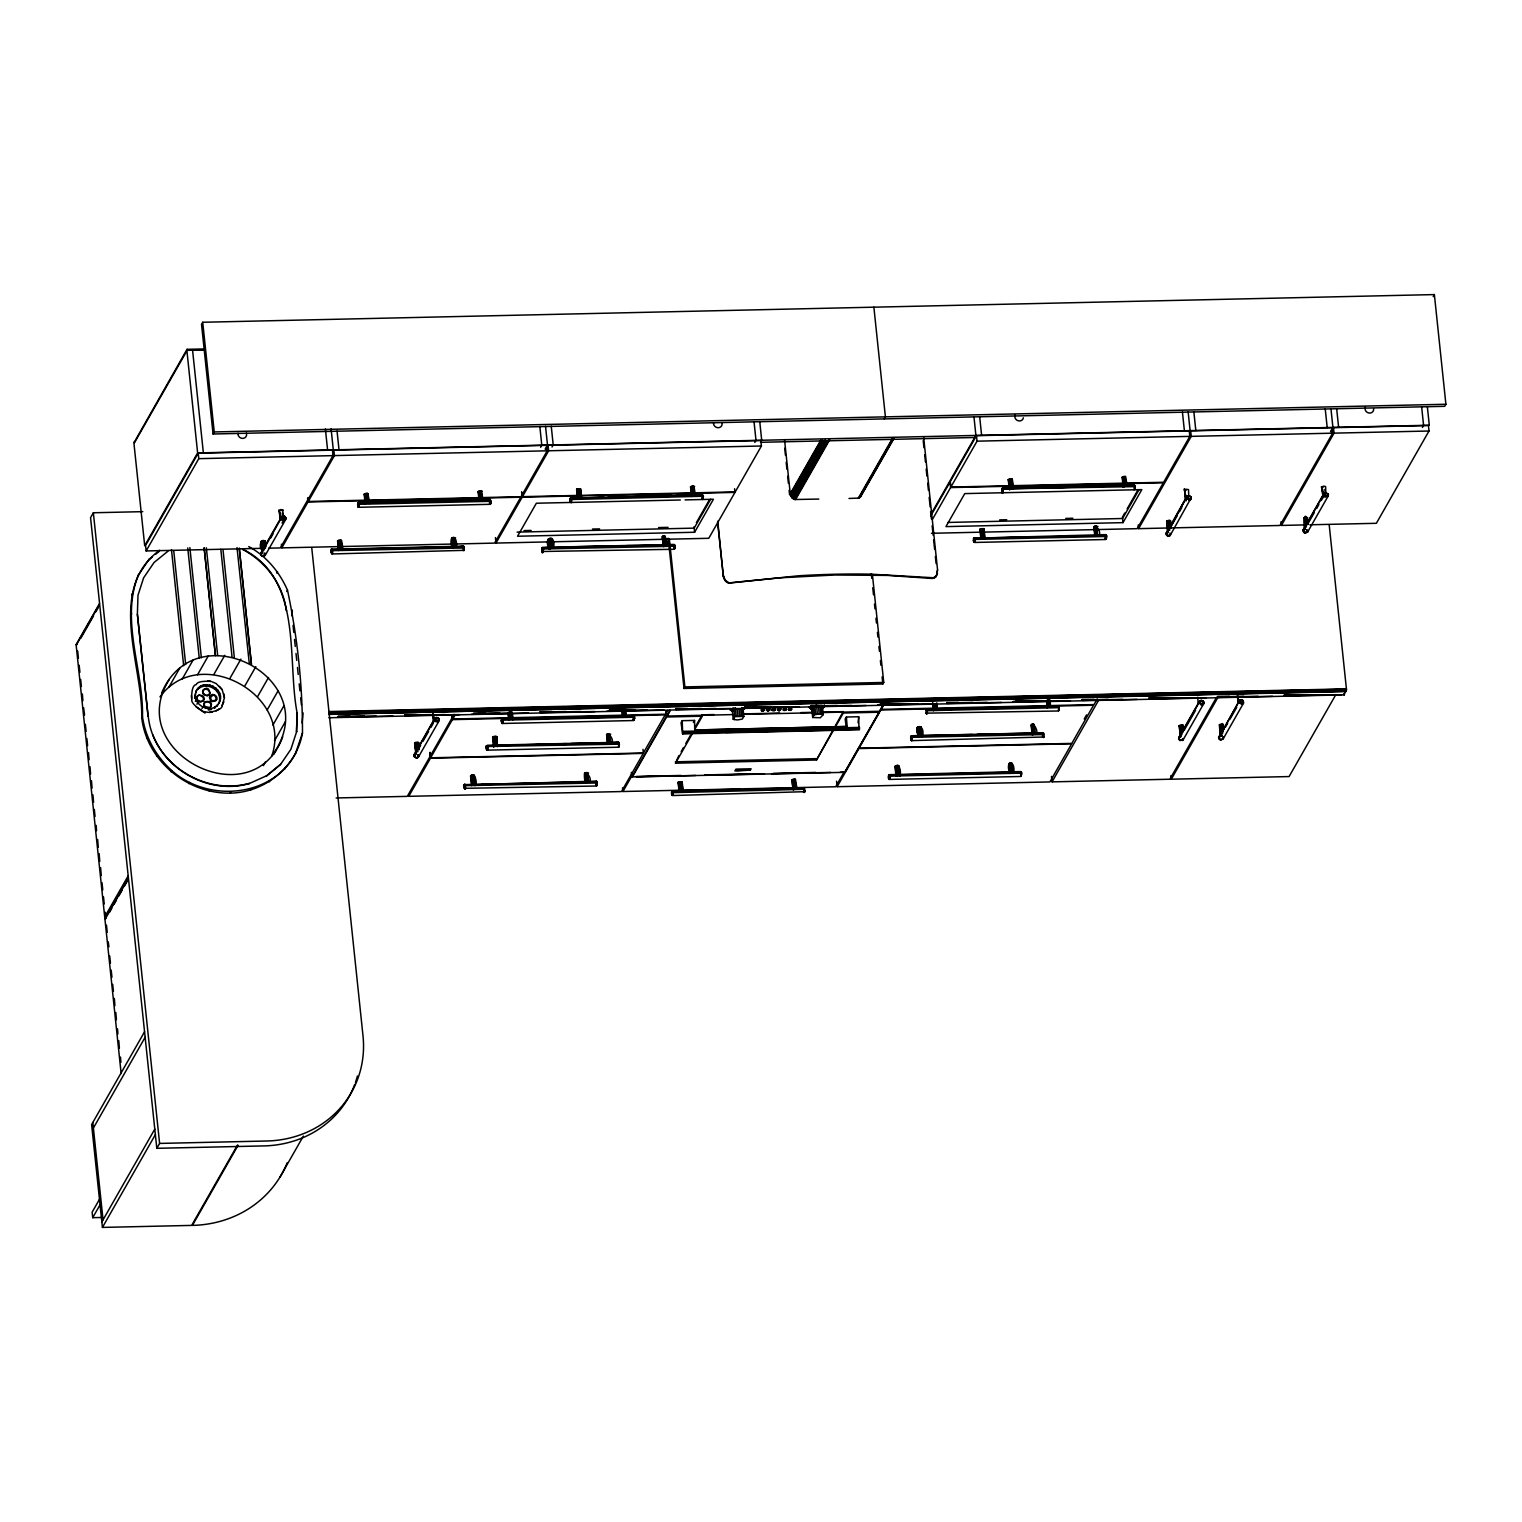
<?xml version="1.0" encoding="UTF-8"?>
<svg xmlns="http://www.w3.org/2000/svg" width="1522" height="1522" viewBox="0 0 1522 1522"><rect width="100%" height="100%" fill="white"/><g stroke="black" fill="none" stroke-linecap="round" stroke-linejoin="round"><path stroke-width="1.5" d="M1346.285 691.254L328.714 714.37L328.942 711.554L1346.418 688.876L1344.192 694.964L1343.622 693.766M196.814 697.209L197.67 695.82L196.547 698.94L197.194 696.562M197.613 699.987L200.904 701.566L203.301 700.462C205.375 694.679 192.818 694.413 202.692 695.63C208.095 700.729 196.357 705.523 196.928 698.294M202.749 693.594L203.168 690.341M208.59 694.869C204.595 697.571 200.162 690.36 205.147 688.686C210.017 685.965 209.96 696.239 210.017 692.719M203.282 690.265C206.079 687.05 211.805 691.54 208.894 694.945M937.571 569.932L936.791 573.813L937.571 569.932L923.664 437.518M1346.456 689.999L328.98 712.867M215.268 706.817L214.45 708.225L217.646 704.838C208.78 714.807 190.516 702.936 196.452 690.817L195.653 692.244C201.665 675.825 228.091 689.371 218.559 703.735L220.31 699.397M219.51 700.805C221.641 689.238 205.337 680.905 197.365 689.713L198.183 688.286M248.733 546.588C266.35 556.101 279.515 571.987 287.487 590.194C297.418 636.786 302.593 685.3 302.478 732.938C296.543 767.145 264.543 792.658 230.164 793.133C187.415 793.894 146.74 760.81 141.736 717.813C142.859 665.171 106.388 589.28 159.696 550.222M296.41 751.716C273.789 797.68 208.019 803.102 171.72 770.532C156.062 756.415 145.332 737.504 142.478 716.52C143.544 669.851 120.086 620.272 138.388 574.897M137.38 614.203L148.091 716.291L137.38 614.203L137.988 595.273L143.601 577.865L154.026 562.531L168.105 551.078M284.424 516.491L285.755 519.383L265.228 555.359L261.993 556.31L260.795 553.114L281.323 517.157L284.557 516.205L285.946 518.222L284.956 520.258L281.551 519.478L281.532 517.1L282.54 520.315M297.113 712.943L296.524 731.873L297.113 712.943C286.707 658.703 303.354 579.254 242.721 549.157L242.569 549.404C265.893 561.618 283.073 584.524 286.402 610.855L286.536 610.588M302.098 723.102L303.125 712.924M1166.233 532.985L1186.684 496.819L1189.9 495.887L1187.464 495.944L1166.765 533.366L1166.955 531.92M1203.769 703.697L1203.293 702.308L1203.769 703.602L1183.241 739.654L1180.007 740.605L1178.808 737.428L1199.336 701.452L1201.448 700.386L1200.192 700.558L1178.618 738.589L1179.112 739.806M1242.979 700.653L1240.107 699.701L1218.589 737.694L1219.997 739.711L1223.231 738.76L1243.74 702.784L1242.332 700.101L1240.183 700.71L1242.96 703.659L1243.265 701.414M1327.964 493.585L1328.402 494.802L1325.738 492.519L1323.759 493.737L1303.251 529.789L1305.172 529.485M1327.584 495.373L1325.034 496.781L1323.645 494.84L1325.148 493.299L1323.759 493.737L1324.977 496.876L1328.002 495.639L1327.793 493.623L1324.559 492.862L1303.041 530.874L1304.468 532.852L1307.683 531.92L1328.192 495.963L1327.717 494.593M416.02 754.151L414.307 754.931L414.878 756.757M437.137 721.086L438.279 721.637L439.04 719.525L436.3 720.895L435.482 717.737L413.908 755.768L414.536 756.948L414.345 755.977M1168.078 532.567L1166.974 532.167M1187.693 498.512L1189.139 500.243L1186.741 496.762L1166.632 534.146M1201.828 703.906L1202.989 704.458L1201.79 704.895L1199.336 701.452L1200.059 702.384M1220.701 735.811L1223.06 731.321L1222.261 724.225L1219.693 725.214M1242.941 703.411L1241.819 703.012M332.405 553.837C330.788 539.378 331.454 560.343 332.709 551.915M357.822 503.078L490.16 499.996L491.035 502.203L490.065 504.315L489.894 499.463L358.812 502.412C359.154 502.698 357.708 507.606 358.735 507.302L490.065 504.315M455.763 547.159L463.24 546.284L464.191 550.336L332.119 553.97L331.377 551.116L331.91 549.195L463.278 546.132L464.381 547.977L332.652 550.641C330.027 548.928 332.976 550.812 331.073 552.277M464.895 784.115C467.768 795.511 460.5 783.545 465.428 784.591L596.985 781.661L597.328 782.974L465.618 785.637L464.533 788.32L596.148 786.018C597.842 784.933 596.034 781.186 595.901 783.164M618.598 742.356L619.321 743.478L618.351 742.317L487.287 745.266L486.07 747.473L487.211 750.156L618.274 747.226C619.873 743.878 618.902 749.547 618.065 742.451L571.264 743.497M501.328 720.705C503.763 715.302 501.233 725.195 502.431 723.483L633.494 720.534L634.712 718.346L634.027 717.223L502.964 720.172L501.29 720.781L502.698 723.35M674.836 548.662C672.914 549.347 675.977 549.328 674.208 544.971L541.946 547.844L549.594 547.349M671.697 791.326C671.659 788.415 673.751 796.387 672.439 790.698M703.221 498.912C702.137 497.028 703.83 502.222 702.308 494.688L570.236 498.55L603.72 497.028M672.401 790.774L672.096 792.696L804.225 789.29L803.958 792.467L804.681 791.687L672.61 795.549C670.936 793.571 672.667 796.957 673.2 793.514M1020.197 772.453L1021.681 772.738L1020.71 771.578L889.343 774.66L888.487 775.954L888.734 774.983C889.97 773.157 886.812 778.884 889.552 779.416L1020.634 776.486L1021.833 774.279L1021.167 773.157L890.085 776.106L888.582 778.275L889.305 779.397M925.985 709.728C927.393 706.95 926.822 714.788 926.422 713.799M973.547 538.236L1105.619 534.622L1106.589 535.763L974.822 538.103L973.376 540.614L974.461 542.46L1105.543 539.511L1106.76 537.361L1105.581 534.774M1003.359 490.788C1001.857 479.982 1001.933 502.926 1002.846 487.934L1133.928 484.985L1134.898 486.146L1134.175 485.023L1082.142 486.279M1043.75 737.009L1042.836 732.786L911.754 735.735L910.556 737.923L911.678 740.624L1043.75 737.009L1043.103 733.319L912.02 736.268L911.963 740.51L911.773 736.306M927.183 713.818L926.118 713.152L1057.98 711.002L1059.16 707.863L1058.323 706.646L927.24 709.575L927.393 713.076M1114.694 486.279L1134.67 485.537L1002.294 488.923L1134.822 486.621L1134.099 489.837M766.784 710.26L768.306 710.85L768.553 709.214C773.614 710.603 762.579 711.231 768.629 709.081L766.194 709.861L767.792 710.546M775.345 709.652L772.776 710.47L775.402 709.138L774.317 710.679C768.781 710.755 776.829 709.556 774.755 710.413L772.263 710.146M785.79 709.918L783.735 710.222L784.991 708.852L785.713 710.165C778.636 711.002 791.212 709.1 783.526 708.967M788.719 709.766L790.241 710.355L790.47 708.719C795.645 709.633 784.515 710.203 790.47 708.719L788.111 709.366L791.269 709.804M331.815 551.839L331.168 553.019M332.119 553L332.462 549.594L463.544 546.645L463.677 548.281L463.753 546.265M357.879 503.382L357.613 504.6L358.564 502.45L365.546 502.374M359.325 505.266C355.92 507.435 359.82 504.904 358.089 506.978M358.26 507.149L358.431 505.19M358.735 506.331L358.831 505.247M464.096 550.564L462.935 550.488L463.982 547.711M463.278 546.132L463.944 550.108L463.791 548.966M465.428 784.591L464.001 785.314L464.8 788.434M464.724 785.866L465.351 788.834M464.781 786.836L464.876 788.7M489.304 501.499L489.608 499.597L490.845 500.415M489.551 501.499L489.399 500.338M490.027 501.537L489.608 499.597L473.228 499.958M490.293 501.613L489.646 500.358M490.75 503.363L490.103 504.239L489.894 499.463M486.203 746.37C485.803 753.162 490.008 745.894 486.298 745.951M486.926 749.642L487.801 748.12M487.706 749.3L487.078 748.082M501.67 720.648L502.032 718.745L502.698 720.191M634.731 718.384L633.571 715.644L634.541 716.786L502.774 719.126L502.013 723.045L501.385 721.808M501.899 720.629L502.222 718.707M502.926 722.608L502.279 719.259M503.021 721.447L502.146 722.95M549.366 548.11L541.908 548.377L541.889 551.497L674.094 549.29M541.908 548.377C545.979 544.134 540.519 561.39 542.859 547.387L673.923 544.438L675.026 546.284L674.208 544.971M675.045 546.208L543.316 548.966L542.136 551.972M543.05 552.163L541.813 551.135L542.593 549.1M543.278 551.402L542.479 550.165M570.331 498.094L571.492 498.17L571.15 502.526L570.579 497.979L570.636 499.673M570.065 499.749L571.492 498.17L702.574 495.221L703.411 496.438L702.023 494.821L676.282 495.392M571.644 501.651L570.769 500.377L571.739 500.491M571.15 501.575L571.016 500.453M566.584 743.611L486.507 745.856L618.636 742.85L618.655 744.448M633.038 718.955L634.389 720.077L633.285 715.778L634.37 716.443M673.827 548.776L673.694 545.333L659.387 545.637M673.694 545.333L673.599 546.493M674.627 548.757L674.379 546.018M671.963 795.226L672.952 791.193L804.719 788.853L803.749 787.711L804.662 791.935M673.105 794.674L672.267 792.448M672.305 793.438L672.21 795.112L671.849 792.715M672.838 794.655L672.705 791.212M682.217 720.686L681.038 722.779L682.674 733.851L682.217 720.686L694.546 720.42L694.812 733.166M703.411 496.438L702.479 497.884L702.308 494.688M703.031 495.335L702.612 496.8M804.453 792.03L804.891 790.413M858.96 729.495L858.712 716.729L846.384 717.014L845.186 719.088L846.232 727.002M917.214 774.774L889.133 775.402L889.095 777.856M888.506 777.742C890.77 782.308 890.256 771.064 888.468 776.639M890.047 778.56L888.886 775.44M889.799 778.541L889.894 775.059L1020.977 772.111C1021.262 775.668 1020.558 769.942 1021.738 773.271M911.24 737.618L911.469 735.868L972.33 734.498M912.173 739.749L912.211 737.314L1043.94 734.555L1043.103 733.319M952.22 709.347L926.479 709.918L926.194 712.372M1106.494 535.402L1106.722 536.467L974.042 539.454L974.118 538.369L973.947 539.606M974.556 538.122L974.746 542.327L973.604 538.541M973.719 539.625L974.822 538.103M974.955 541.585L974.08 540.291L975.05 540.424M974.461 541.49L974.289 539.264M974.803 540.405L973.719 541.908M1003.055 489.532L1002.808 492.671L1002.427 489.723M1003.264 491.967L1002.865 490.769M1020.901 776.353L1020.977 772.111M1042.247 734.841C1041.847 730.883 1045.1 734.669 1042.342 733.661L1011.902 734.346M1042.494 734.841L1043.483 733.109M1059.141 709.747L1058.722 710.717M1105.086 537.932L1105.961 538.712L1106.266 534.945M1105.333 537.913L1105.79 539.473L1105.885 535.154M1106.38 535.154L1105.923 536.733M1105.809 537.799L1106.19 539.168L1106.323 536.201M1134.385 486.564L1134.594 488.981M1134.936 488.79L1134.822 486.621M341.404 540.995L337.58 540.843L338.854 541.528M367.525 494.574C370.246 491.929 360.334 494.669 366.174 494.84M452.491 547.958C447.145 535.002 457.894 533.252 456.391 547.159M455.63 537.932L454.222 538.845M483.007 500.491L481.561 490.902L478.117 491.872L482.246 491.283M475.606 785.181C477.87 781.033 473.171 770.646 471.192 776.448M496.533 736.477L497.466 746.636L496.762 736.705L492.652 737.048L493.927 737.732M496.762 736.705L495.354 737.618M497.732 746.389L496.457 745.704L495.468 736.248M549.195 548.852C542.346 536.048 557.09 533.918 553.342 548.262M581.689 498.759L580.719 489.057L576.61 489.399L577.884 490.084M589.566 782.384C592.952 777.571 583.744 769.523 585.742 773.975M588.576 772.929L586.446 773.956M611.711 743.573C615.078 738.76 605.87 730.731 607.868 735.164M610.702 734.137L609.295 735.05M667.283 545.694C668.481 542.46 663.877 532.186 662.831 537.209M695.421 495.734L693.975 486.127L690.55 486.85L691.825 487.535M694.66 486.507L693.252 487.421M683.15 791.763L682.179 782.08L678.051 782.422L679.326 783.107M682.179 782.08L680.049 783.088M797.09 789.214L795.435 779.15L792.201 780.329M899.825 775.897C901.804 771.711 898.361 761.095 895.659 766.917M917.861 734.841C912.991 722.646 926.156 724.605 922.237 736.591M921.248 727.155L917.119 727.744M985 538.674L984.03 528.99L979.921 529.333L981.195 530.017M984.03 528.99L982.622 529.903M1013.31 489.057L1012.339 479.373L1008.23 479.696L1009.505 480.4M1009.2 489.399L1011.331 488.372L1010.323 478.935M1012.339 479.373L1010.931 480.286M1009.923 773.423C1004.577 760.467 1015.326 758.717 1013.823 772.624M1036.159 734.289C1039.45 730.103 1030.356 719.506 1032.354 725.633M1098.96 535.877C1102.328 531.064 1093.119 523.016 1095.136 527.468M1097.971 526.422L1096.563 527.335M1127.269 486.241L1125.595 476.443L1122.38 477.604M1346.399 690.703L328.942 713.571M490.978 501.309L358.298 504.296L358.05 502.983M597.328 782.879L596.224 781.128L464.153 784.991M1059.141 707.958L1057.562 706.988M191.334 695.535C192.685 706.474 189.546 685.28 196.205 684.615C198.26 678.793 218.978 682.807 207.867 680.848M223.867 701.756L222.155 705.561L224.419 697.742L222.193 689.713L216.124 683.53L212.072 681.799M261.213 555.454L263.078 556.234M414.536 756.948L416.533 758.07L418.55 756.834L439.059 720.876L438.831 718.498L435.482 717.737M1166.936 534.926L1169.79 535.877L1167.355 535.972L1166.156 532.776M1190.87 496.724L1189.785 496.153M1201.238 705.371L1203.522 701.319L1201.448 700.386M1303.536 532.072L1304.468 532.852M261.613 552.505L262.735 552.905M416.02 753.904L413.908 755.844M437.917 720.857L438.45 720.287M1189.139 500.243L1190.318 499.806L1189.177 499.254M1180.73 736.952L1178.808 737.523L1179.284 738.798M1202.989 704.458L1203.693 703.487M1219.579 735.754L1219.103 738.912L1219.579 735.754L1222.014 735.602M1327.393 496.838L1328.192 495.868M861.737 493.832L858.865 498.094L848.991 498.455M486.507 745.856L500.833 745.837M571.245 500.472L570.465 498.208M597.138 785.333C594.874 784.876 598.298 786.513 595.692 784.439M910.936 736.572L912.02 736.268M973.719 538.388L973.452 538.674M1021.281 776.125L1021.262 775.288M203.815 704.705C204.214 699.055 213.461 702.46 210.455 707.083C215.401 700.044 200.219 699.283 205.166 706.588C217.532 708.7 201.76 710.489 204.176 704.058M262.126 556.025L260.833 554.465L262.697 552.41M264.505 554.427C266.179 557.471 263.591 551.306 265.209 554.312L264.428 556.215M285.717 518.051L283.834 519.839L282.122 518.983M414.593 755.977L414.117 754.608L434.626 718.631L436.738 717.566L438.831 718.498M418.341 756.891L418.664 755.73C418.588 759.212 417.903 751.925 418.322 755.844M435.102 719.583L434.702 718.593L435.349 719.564M1166.385 534.146L1168.059 532.072M1168.42 535.668L1170.19 535.04L1169.98 533.023M1170.722 533.918L1169.638 535.877M1186.989 499.045L1188.682 495.582M1190.699 496.705L1190.109 499.254M1190.813 496.667L1190.908 498.702L1189.196 499.977M1191.231 497.751L1170.38 535.059M1178.846 738.76L1179.017 737.751M1182.461 740.529L1182.518 738.722M1183.241 739.654L1182.784 738.703M1183.222 738.627L1182.004 740.282M1183.165 739.711L1183.374 738.551M1200.363 703.164L1199.203 702.555L1200.42 700.691M1199.736 701.433L1199.945 703.43L1201.866 704.401M1203.731 702.346L1202.875 704.115M1218.608 737.77L1219.807 736.325M1219.369 738.779L1221.082 739.635C1224.049 740.377 1223.098 734.422 1223.003 737.77M1223.441 737.58L1223.155 738.798M1240.335 702.27L1239.193 701.661L1240.183 700.71M1303.669 532.034L1303.251 529.694M1303.479 531.064L1303.441 530.037M1304.582 532.586L1306.827 531.787L1306.656 530.227M1307.683 531.92L1306.865 530.094M1307.607 531.977L1307.874 530.759L1305.705 533.138M1323.645 494.84L1324.616 493.889M1324.178 493.718L1324.387 495.715L1327.374 496.572M1328.192 495.963L1328.402 494.726M159.962 696.905C198.811 643.464 293.004 693.766 271.848 755.882C328.067 680.296 196.699 610.455 161.732 692.795M936.182 576.324L932.434 578.493L887.516 575.411L834.551 575.012L779.759 577.827L728.524 582.945L725.594 581.138L723.388 576.553L717.737 521.171M723.388 576.553L723.369 574.745M723.654 577.599L723.521 575.83M724.015 578.607L723.787 576.876M724.472 579.54L724.149 577.865M725.005 580.377L724.605 578.798M725.594 581.138L725.138 579.654M726.26 581.785L725.747 580.396M726.983 582.298L726.413 581.043M727.744 582.698L727.135 581.556M728.524 582.945L727.877 581.956M729.323 583.059L798.631 575.773A336.723 114.017 -6 0 1 870.546 574.155L933.138 577.732L935.669 576.876M729.704 709.138L732.329 710.964L729.704 709.138L731.302 709.994M743.687 708.091A6.373 2.15 -6 0 1 742.47 710.241L744.962 706.722L743.954 708.567M743.288 709.728L745.342 707.369M809.552 708.015L811.797 709.195L809.304 706.646L810.884 707.635A6.373 2.15 -6 0 0 814.175 709.69M811.074 708.738L812.348 706.512L816.705 705.371A6.373 2.15 -6 0 0 810.884 707.635M823.288 707.369L824.639 706.303M328.866 713.989L1346.342 691.007M935.478 577.066L937.495 573.071M215.534 700.71C203.72 705.39 214.887 686.993 216.276 700.025L211.977 700.938L209.751 697.19M216.638 699.378L215.82 700.767C220.043 696.543 211.387 691.292 209.617 696.981M331.454 549.347L331.568 550.26M490.56 503.459L489.856 502.717M490.56 504.067L490.902 503.249M543.05 548.985L542.555 551.211M486.545 746.18C489.951 746.484 484.472 750.517 487.478 750.042M486.831 748.938L486.564 749.851M501.975 718.764L501.347 720.001L502.488 718.593M570.94 501.461L571.15 502.526M596.224 782.08L596.7 781.262M596.681 785.847L596.224 781.128L596.434 785.885M673.428 545.314L674.569 544.762M673.923 545.409L626.836 545.618M673.904 544.61L674.113 547.635M603.815 743.516L618.351 742.317L619.054 746.636M618.807 743.706L618.826 742.47M618.579 743.402L619.454 744.163L486.127 746.522M619.016 746.941L619.093 746.389M701.813 495.563L703.278 495.639M672.153 790.831L671.449 792.81M777.514 789.157L803.997 787.749L804.7 790.527M803.521 788.605L803.255 788.586M803.768 788.662L804.453 789.29M804.206 792.429L804.187 791.725M889.552 778.465L890.142 777.381M973.814 542.136L974.099 541.242M926.232 709.956L926.936 710.698L926.689 709.176M1001.914 488.923L1009.581 487.915M1043.274 737.523L1043.902 736.268L1043.654 737.219M1057.809 707.007L1058.513 706.246L1058.513 707.483M1058.266 707.178L1057.771 706.227M1133.433 485.86L1134.708 485.784M1134.29 486.203L1134.974 486.679M296.657 731.606L290.892 749.281L280.619 764.348L266.388 776.049L280.619 764.348M295.668 753.01L302.478 732.938M935.916 576.4L937.286 574.022M703.164 498.607C703.278 499.92 702.65 496.762 702.479 499.539M889.647 775.098L888.639 775.212M1058.97 710.317L1058.627 710.66M1202.513 700.634L1203.522 702.327M464.286 549.918L463.715 549.138M674.931 548.243L673.846 549.347M597.233 784.914L596.662 784.134L596.966 785.181M211.216 705.656L209.865 707.749M169.342 679.44C122.578 752.153 252.538 818.798 282.731 736.8M437.118 721.961L436.3 720.895M1188.359 499.064L1189.177 500.148M1201.01 703.716L1201.79 704.895L1199.355 702.498M1240.982 702.822L1239.631 702.803L1240.049 701.49M1346.171 691.521L328.714 714.37M750.365 770.132L734.86 770.931L735.906 769.124L751.126 768.781L750.384 770.132L736.363 770.436M791.06 709.728L790.013 710.432L789.195 708.929M282.578 520.201L284.937 519.991L285.128 518.793M749.185 770.151L748.424 770.17M764.139 709.48L762.826 710.964L761.799 709.537C758.945 710.089 764.291 712.296 763.055 709.347L764.139 709.48C757.252 712.924 768.21 709.062 761.59 709.461M780.577 709.119L779.036 710.679L777.514 709.613L780.881 709.024L779.036 710.679L777.457 710.108L778.046 709.081C778.256 712.22 782.708 709.138 779.511 708.967L779.283 710.603L777.514 709.613M786.075 708.986C785.599 712.277 780.158 708.719 784.991 708.852M142.783 511.658L93.356 512.762L90.559 517.67L156.804 1148.311L263.915 1145.914A109.888 100.452 29.7 0 0 354.74 1084.368M203.587 348.938L187.035 349.318L133.898 442.902L144.704 545.732L197.632 452.928L186.845 350.098L204.271 349.699M202.711 322.264L201.532 324.319L213.061 433.998L1444.72 406.317L1445.9 404.262L1434.371 294.583L202.711 322.264L214.241 431.944L213.061 433.998M185.969 352.4L134.507 442.636L134.393 441.608M105.779 916.967L104.714 916.986L76.1 644.624L99.501 603.606M76.937 643.939L99.272 604.767M80.685 638.441L93.546 615.896M95.886 611.787L98.226 607.678M268.595 548.186L280.371 547.92L333.014 455.63L332.443 450.151L198.202 453.156L145.56 545.447L146.131 550.945L261.537 548.339M146.131 550.945L198.773 458.655L198.202 453.156M137.646 576.191L149.46 558.65M131.577 594.969L132.3 593.675M130.93 614.983L131.672 613.708M141.736 717.813L142.478 716.52M168.866 687.202L179.748 668.139M183.667 665.761L171.472 549.613M185.684 664.524L173.774 551.078M146.569 737.713L147.311 736.42M182.202 679.097L193.085 660.034M262.678 551.249C255.81 543.83 265.95 534.203 265.817 545.922M281.075 520.067L279.021 510.231L280.086 510.631M152.676 735.088L152.809 734.841C167.477 771.92 210.759 794.027 249.323 783.335L249.17 783.602C204.157 796.501 152.752 763.074 148.243 716.025M265.323 541.204L264.314 541.756M199.268 658.379L187.758 547.939M282.274 516.281L260.833 554.465M270.745 537.932L273.028 533.937M282.084 523.054L284.975 517.233M197.556 674.741L208.438 655.659M156.538 756.13L157.28 754.836M195.52 693.747L194.607 698.275L195.425 696.867M217.665 655.487L206.345 547.825M199.763 687.735L200.562 686.327M202.635 686.479L203.453 685.052M452.015 544.058L281.798 547.882L307.977 501.994L307.596 498.341M308.262 501.48L334.44 455.592L333.87 450.112L546.645 445.337L547.216 450.816L521.038 496.705L308.262 501.48L307.882 497.827M195.368 701.376L196.186 699.949M202.54 691.825L203.663 689.618M205.831 685.984L206.65 684.577M196.928 704.229L197.727 702.822M213.86 674.417L224.742 655.354M203.567 693.766L204.214 694.47M196.205 706.988C219.948 721.847 188.766 704.952 191.981 699.511M209.104 686.327L209.922 684.9M205.032 694.983L207.411 695.877L209.275 694.298L208.229 695.516M276.776 573.071L277.499 571.777M212.243 687.449L213.061 686.042M203.967 703.83L205.318 701.756M201.969 708.529L202.768 707.102M232.067 657.181L220.823 549.309M209.389 697.837L210.436 695.592M215.04 689.295L215.858 687.887M234.331 657.561L222.992 549.556M219.472 686.403L222.193 689.713M170.997 771.825L171.72 770.532M217.285 691.73L218.103 690.322M209.18 708.567L208.381 709.975L211.577 709.499M212.167 712.182C200.714 712.981 222.421 711.954 222.231 705.447M218.845 694.603L219.663 693.176M230.031 678.165L240.914 659.102M219.606 697.685L220.405 696.277M223.772 693.747L224.419 697.742M216.143 710.907L219.549 708.643M286.745 591.487L287.487 590.194M104.714 916.986L128.114 875.968M249.266 663.307L237.013 547.559M121.151 1073.562L104.885 918.603L128.267 877.585M128.076 878.955L105.722 918.147L105.284 912.268M109.451 912.42L111.791 908.311M114.131 904.22L116.471 900.111M118.811 896.001L122.331 889.856M124.671 885.747L127.011 881.657M188.918 783.697L189.641 782.403M244.966 685.718L255.848 666.655M292.319 610.094L292.072 616.049M257.618 696.562L268.5 677.499M209.104 790.964L209.827 789.671M267.168 709.975L278.05 690.893M230.164 793.133L230.887 791.84M272.933 725.024L283.815 705.942M274.531 740.681L285.413 721.599M263.363 765.642L265.532 761.818M250.673 790.032L251.415 788.738M273.77 754.341L275.958 750.517M269.242 781.889L269.965 780.596M284.595 769.257L285.318 767.982M144.571 1031.783L91.624 1124.587L102.431 1227.417L191.677 1225.4L237.565 1144.982M93.394 1128.011L145.142 1037.262M99.482 1199.317L92.138 1212.197L92.709 1217.676L102.145 1217.467M92.709 1217.676L100.052 1204.796M540.614 447.259L541.794 445.185L539.834 426.502M101.86 1221.938L154.787 1129.134M545.142 449.18L547.501 445.071L545.542 426.369M545.789 449.294L548.072 445.299L760.848 440.524L761.419 446.003L735.24 491.891L581.575 495.354M102.431 1227.417L155.377 1134.613M548.015 541.908L496.001 543.069L522.179 497.199L521.608 491.701M576.838 495.449L522.465 496.667L548.643 450.778L548.072 445.299M552.029 446.992L553.209 444.938L551.249 426.236M156.804 1148.311L159.601 1143.422L93.356 512.762M414.612 742.793L418.645 742.698L414.612 742.793L416.001 752.743L415.259 745.666M420.643 745.4L418.36 749.395L417.561 742.298M422.926 741.404L428.633 731.416M430.897 727.421L433.18 723.426M454.089 714.332L407.306 796.367L336.134 797.966M430.498 758.184L408.733 796.329L621.509 791.554L643.273 753.39L430.498 758.184L429.908 752.686M452.376 719.64L665.152 714.864L643.387 753.01L430.612 757.804L452.376 719.64L451.977 715.987M667.739 710.47L665.609 714.218L452.833 718.993L454.983 715.264M238.022 1145.4L192.4 1225.4A115.748 105.817 29.7 0 0 287.239 1162.713M279.972 1177.134L303.354 1136.116M696.372 522.636L709.328 499.958M710.641 499.273L694.165 528.134L517.1 532.11M680.372 499.996L536.353 503.23L517.537 536.239L694.603 532.262L713.418 499.254L685.09 499.901M754.817 442.445L755.996 440.372L754.018 421.689M734.574 488.752L734.955 492.405L708.776 538.293L552.733 541.794M818.798 499.064L794.96 499.52L792.068 497.884L790.26 493.718L820.891 440.01M790.375 494.479L821.005 440.79M790.584 495.24L821.214 441.551M790.85 495.982L822.66 440.219M844.234 771.787L835.711 786.741L622.936 791.516L631.459 776.562M791.193 496.667L823.002 440.904M844.729 772.339L879.336 711.877L844.729 772.339L631.839 776.905L666.198 716.653L665.723 712.087M733.223 714.579L667.131 716.063L669.87 710.241M791.611 497.313L823.421 441.551M632.315 777.114L666.598 716.995L702.308 716.196L702.175 714.826L713.913 714.56M667.131 716.063L670.232 710.622M792.068 497.884L825.057 440.048M872.391 574.46L883.749 682.446L882.855 683.987L684.006 688.458L684.881 686.917L669.357 539.016M792.582 498.379L825.59 440.562M793.152 498.797L826.142 440.98M793.742 499.14L826.731 441.304M794.351 499.368L827.34 441.551M794.96 499.52L829.129 439.63M795.587 499.558L829.756 439.668M693.366 722.493L694.546 720.42M822.013 712.125L843.169 711.649L843.302 713.019L816.496 760.011L675.502 763.188L678.85 755.692M681.19 751.602L683.511 747.511M685.851 743.421L690.512 735.259M695.173 727.078L702.175 714.826M675.502 763.188L692.986 732.539M695.326 728.448L702.308 716.196M884.225 418.911L885.404 416.857L873.875 307.178M858.275 498.246L892.463 438.374M858.865 498.094L893.034 438.203M859.416 497.827L892.425 440.01M733.223 719.278L734.726 716.634L733.832 708.053L732.329 710.717L733.223 719.278L737.314 719.963L742.317 719.088L743.839 716.424L742.945 707.863M859.949 497.466L893.433 438.812M860.406 497.028L894.156 438.089M768.077 707.578L767.545 708.491L770.627 707.521M772.548 709.214L774.108 708.967L772.872 708.168L774.013 707.235M739.559 770.379L737.58 770.417M742.108 770.322L740.776 770.341M779.683 707.083L779.074 707.996L781.338 707.502M744.658 770.246L743.954 770.265M747.207 770.189L745.875 770.227M784.172 707.007L783.526 708.111L787.331 706.931M789.823 706.836L789.176 707.996L793.019 706.779M811.778 708.929L813.3 706.284L818.284 705.39L819.197 713.951L823.288 714.636L820.263 717.756L812.672 717.509L811.778 708.929L813.49 715.759M812.672 717.509L814.194 714.845L813.3 706.284M931.198 513.808L975.906 435.444L973.947 416.743M820.872 708.719L822.394 706.075L819.958 705.447L820.853 714.008M930.665 515.996L950.013 482.074L950.584 487.573L932.377 519.497M976.477 435.673L950.299 481.561L950.87 487.059L1163.645 482.265L1189.823 436.376L1189.253 430.897L976.477 435.673L977.048 441.171L950.87 487.059M816.496 760.011L843.169 711.649M858.712 716.729L858.047 722.76M822.907 712.562L879.545 711.288L883.673 704.058M884.035 703.64L879.545 711.288M837.138 786.703L858.903 748.558L1071.678 743.782L1049.914 781.928L837.138 786.703L836.548 781.224M884.453 703.754L881.238 709.366L1046.736 705.656M1124.777 513.028L1122.437 517.138L1123.008 522.636L945.942 526.612L964.758 493.604L1141.823 489.627L1123.008 522.636M1127.136 508.9L1137.714 490.331M1139.046 489.646L1122.57 518.507L947.864 522.446M1138.608 528.648L1191.25 436.357L1190.68 430.859L1332.054 427.682L1332.625 433.18L1279.983 525.471L1138.608 528.648L1138.228 524.976M1169.676 521.418C1173.139 519.535 1162.922 521.095 1168.287 521.57M1185.866 499.654C1181.928 468.11 1187.579 516.719 1185.942 495.011M1170.418 527.582L1177.248 515.597M1179.531 511.601L1181.814 507.587M1084.235 718.974L1086.575 714.864M1097.21 698.978L1094.014 704.591L1051.474 705.542M1216.649 697.19L1169.866 779.226L1052.044 781.87L1098.846 699.835M1330.551 431.544L1332.911 427.416L1330.951 408.714M1331.141 431.753L1333.481 427.663L1428.435 425.532L1429.006 431.011L1376.364 523.302L1309.89 524.786M1305.153 524.9L1281.41 525.432L1334.052 433.142L1333.481 427.663M1179.189 725.804L1183.336 725.518L1179.189 725.804L1180.33 735.411L1179.303 725.613M1304.088 517.689C1305.971 549.689 1301.519 499.939 1308.121 522.331M1323.531 496.648L1321.457 486.812L1323.208 487.23M1184.211 730.218L1195.607 710.241M1433.21 296.657L1434.371 294.583M1307.779 517.784L1306.77 518.336M1307.493 524.5L1314.342 512.514M1316.625 508.519L1318.889 504.524M1321.172 500.529L1325.947 493.071M1335.897 694.527L1289.096 776.562L1171.293 779.207L1218.076 697.171M1240.715 700.139L1239.308 700.558L1219.407 737.124M1225.324 727.326L1227.607 723.331M1229.89 719.335L1236.72 707.35M1422.404 427.435L1423.584 425.38L1421.624 406.678M202.94 701.109L203.777 699.74M216.847 706.265L219.377 702.308M435.844 721.789L435.653 720.344M284.956 520.258L285.679 519.173M261.004 553.456L261.594 552.258M263.991 555.968L264.409 553.513M435.73 717.87L435.083 720.762L438.279 721.637M414.174 754.817L414.897 753.847M1188.073 496.381L1187.483 498.645L1190.223 499.463M1189.957 499.026L1191.117 498.95L1190.318 499.92M1166.556 533.252L1168.059 532.32M1324.387 493.775L1325.909 492.843M1303.631 530.17L1305.153 529.237M1199.964 701.509L1203.522 701.319M1203.369 703.221L1201.847 704.153M1178.884 737.618L1180.787 736.229M1240.411 699.778L1239.308 700.558M1243.36 702.327L1241.838 703.259M1218.875 736.724L1221.881 735.868M731.416 709.423L732.9 708.282M934.394 578.056L936.62 575.658M823.421 706.779L824.41 704.933M570.731 499.52L702.764 496.267M542.441 549.176L542.631 548.053M338.569 550.279L340.681 549.518L339.691 540.063M549.214 548.605L551.325 547.825L550.336 538.388M493.642 746.484L495.753 745.704L494.764 736.268M586.579 772.51C589.794 783.963 583.763 787.388 584.467 773.271M1032.068 734.384L1034.18 733.623L1033.172 724.168M1239.193 701.661L1239.726 700.539M197.289 696.467L198.336 695.25M926.042 710.032L926.556 709.861M148.737 559.925L152.143 557.128M155.548 554.312L158.973 551.516M742.375 710.279L744.524 708.814M743.839 709.157L745.19 708.091M633.228 720.001L634.274 719.963L634.084 716.196M284.557 516.205L283.282 515.939L284.519 516.224M436.605 717.433L437.632 718.175M774.755 710.413L771.673 709.728L774.812 710.165M330.997 551.268L331.91 549.195L332.462 551.915M490.978 502.241L490.35 501.042M764.386 709.899L761.818 710.717L763.797 710.66M786.303 709.404L784.762 710.47L783.716 709.043M823.973 707.026L821.823 708.51A6.373 2.15 -6 0 0 821.404 705.523L823.098 706.265M280.771 510.65L283.149 509.946L280.676 509.566M262.279 550.736L261.632 541.109M415.601 752.229L415.487 742.432M1167.64 530.398L1169.923 529.884M1304.735 527.316L1306.295 526.859L1305.305 517.423M1198.137 703.773L1200.42 703.278M1239.669 702.422L1238.147 703.259L1237.367 695.801M1180.292 735.05L1181.852 734.593L1180.863 725.138M1220.283 734.156L1220.187 724.358M1168.477 536.086L1166.727 535.04M624.172 709.385C626.874 717.984 621.452 719.583 622.327 709.899M1123.426 486.336L1125.272 485.822L1124.263 476.386M1098.294 535.497L1095.117 535.953L1094.128 526.517M933.614 710.013L935.459 709.499L934.946 704.781M919.231 726.736C922.18 738.684 917.138 740.891 917.405 727.25M896.268 775.478L898.094 774.983L897.105 765.528M462.992 546.246L464.248 547.083M570.902 502.488L571.435 502.412M570.503 502.203L570.198 499.711M1002.009 492.291L1003.055 492.709M1002.123 492.519L1002.637 490.75M464.324 788.415L464.819 788.929M464.61 788.815L465.351 785.656M633.97 716.082L634.617 717.319M619.264 746.541L618.503 746.56M1106.532 538.845L1105.276 538.978M846.898 726.489L694.85 730.008L846.898 726.489L846.632 729.761M926.651 713.913L926.993 709.613M911.754 735.735L910.594 736.99M911.031 740.301L911.221 739.045M804.586 792.144L803.407 792.068M1043.502 737.39L1042.494 737.162M1021.338 771.901L1020.92 772.662M249.17 783.602L266.521 775.801M282.046 518.089L281.532 517.1M331.263 550.051L350.421 549.518M741.823 710.089L743.383 709.499M285.337 517.042L285.946 518.146M734.726 716.634L743.839 716.424M814.194 714.845L819.197 713.951M1186.361 498.778L1185.467 499.14L1184.477 489.703M282.103 516.281L283.492 516.491M284.861 519.801L281.931 519.135L281.722 517.138L283.32 515.92M437.156 721.58L438.165 721.295M417.313 757.461L415.449 757.499M416.476 758.032L417.751 757.709M1327.298 496.381L1324.235 494.688M1305.229 528.495L1303.308 529.903L1304.392 529.713M1304.145 529.275L1305.153 528.99M1201.847 704.61L1202.951 704.306M1179.626 736.819L1180.73 736.496M366.288 493.413C368.743 505.704 365.223 506.826 364.938 493.699M480.229 490.845C482.683 503.135 479.164 504.258 478.878 491.13M578.721 488.638C581.157 500.928 577.637 502.051 577.352 488.923M455.934 547.007L453.252 547.235L452.262 537.799M663.915 545.561L665.266 545.276L664.277 535.839M984.791 538.217L981.652 538.293L980.663 528.838M510.231 711.954C512.305 720.705 508.671 721.485 508.881 712.239M608.705 733.718C611.14 746.008 607.639 747.112 607.354 733.985M472.638 775.078C475.073 787.369 471.554 788.472 471.268 775.345M680.163 781.661C682.598 793.951 679.097 795.055 678.812 781.928M1048.639 699.854C1050.713 708.605 1047.079 709.385 1047.288 700.139M794.103 779.093C797.052 791.04 792.011 793.266 792.258 779.606M1011.046 762.979C1013.5 775.269 1009.98 776.391 1009.695 763.245M674.874 547.254L674.836 546.056M926.936 710.698L1058.513 707.673L1059.008 708.929M1221.652 725.271L1223.327 724.624L1222.261 724.225M762.313 710.66L763.854 710.413M769.333 710.298L766.536 709.842M778.75 710.298L780.31 710.051M1043.255 736.8L1043.54 734.365M1186.038 489.228L1188.511 489.608L1188.796 497.066M1323.132 486.146L1325.605 486.526L1325.89 493.984M1058.798 708.948L1058.323 706.646M774.184 708.948L775.82 707.197M203.682 349.965L187.149 350.345L187.035 349.318M214.241 431.944L1445.9 404.262M197.632 452.928L1429.291 425.247L1427.332 406.564M974.727 437.499L760.524 442.312L761.704 440.258L759.744 421.556M198.773 458.655L333.014 455.63M334.44 455.592L547.216 450.816M548.643 450.778L761.419 446.003M977.048 441.171L1189.823 436.376M1191.25 436.357L1332.625 433.18M1334.052 433.142L1429.006 431.011M307.977 501.994L520.752 497.218L494.574 543.107L456.752 543.963M522.179 497.199L576.553 495.963M581.29 495.868L734.955 492.405M950.584 487.573L1163.36 482.778L1137.181 528.667L931.502 533.29M370.226 502.279L400.666 501.594M405.347 501.48L468.548 500.053M608.4 496.914L671.602 495.506M1014.261 487.801L1077.462 486.374M370.017 503.021L400.438 502.336M437.898 501.499L468.319 500.814M573.071 498.455L603.492 497.77M640.952 496.933L671.373 496.248M1002.351 488.809L1009.371 488.657M1046.813 487.82L1077.253 487.135M524.044 530.588L531.121 530.436M592.496 529.047L599.592 528.895M658.607 527.563L668.063 527.354M999.669 519.896L1006.746 519.744M1065.761 518.412L1072.858 518.26M387.882 548.681L418.303 547.996M558.955 547.14L622.156 545.732M992.763 538.008L1020.862 537.38M1060.644 536.486L1091.084 535.801M591.506 547.159L621.927 546.474M76.1 644.624L77.165 644.605M684.881 686.917L883.749 682.446M328.98 712.106L1346.437 689.257M328.999 712.296L1346.456 689.447M328.999 712.677L1346.456 689.637M328.961 713.399L1346.418 690.36M338.055 716.348L349.946 716.082M404.605 714.674L416.514 714.598M473.551 713.304L485.442 713.038M540.101 711.63L552.01 711.554M620.957 709.994L609.066 710.26L635.264 710.013M675.597 708.586L687.506 708.51M744.562 707.216L756.453 706.95M811.112 705.542L823.022 705.466M880.077 704.172L891.949 703.906M946.608 702.498L958.518 702.422M1015.574 701.128L1027.464 700.862M1082.123 699.454L1094.014 699.378M1162.96 697.818L1148.691 698.141L1177.267 697.837M1217.619 696.41L1229.529 696.334M1284.188 694.926L1298.456 694.774M338.074 716.52L364.253 716.101M404.643 715.036L430.821 714.598M473.589 713.476L499.768 713.057M540.139 711.992L566.317 711.554M675.654 708.948L701.832 708.51M744.581 707.388L770.76 706.969M811.15 705.904L837.328 705.466M880.097 704.344L906.275 703.925M946.646 702.86L972.824 702.422M1013.252 701.509L1041.771 700.881M1082.161 699.816L1108.339 699.378M1217.657 696.772L1243.835 696.334M1284.226 695.269L1312.782 694.793M338.131 716.843L376.2 716.12M404.7 715.34L445.147 714.579M473.646 713.799L511.715 713.076M540.196 712.296L580.643 711.535M609.142 710.755L647.211 710.032M675.711 709.252L716.158 708.491M744.639 707.711L782.708 706.988M811.207 706.208L851.654 705.447M877.775 704.705L918.223 703.944M946.703 703.164L987.15 702.403M1013.272 701.661L1053.719 700.9M1082.218 700.12L1122.665 699.359M1148.768 698.617L1189.215 697.856M1217.714 697.076L1258.161 696.315M1284.283 695.573L1324.73 694.812M338.207 717.109L392.961 716.082M404.776 715.606L459.511 714.598M471.401 714.332L528.457 713.038M540.272 712.562L595.026 711.554M606.878 711.193L663.953 709.994M675.768 709.518L730.522 708.51M742.336 708.015L799.469 706.95M811.283 706.474L866.018 705.466M877.833 704.971L934.965 703.906M946.779 703.43L1001.533 702.422M1013.348 701.927L1070.461 700.862M1082.275 700.386L1137.029 699.378M1148.844 698.883L1205.976 697.818M1217.79 697.342L1272.544 696.334M1284.34 695.839L1341.472 694.774M328.885 717.756L1344.268 694.869M744.467 713.875L779.721 713.076M800.857 712.6L812.615 712.334M516.053 719.145L546.474 718.46M583.915 717.623L614.355 716.938M989.681 708.51L1020.101 707.825M742.66 714.351L813.471 712.772M843.302 713.019L879.012 712.22M694.698 730.56L847.107 726.888M683.074 731.359L859.569 727.402M683.131 732.31L859.607 728.353M727.877 731.644L742.108 731.321M794.313 730.16L810.903 729.78M683.055 733.185L859.55 729.228M682.484 733.452L709.043 732.862M725.652 732.482L777.837 731.302M794.446 730.941L844.272 729.818M682.674 733.851L859.378 729.78M977.01 734.384L1042.798 732.938M535.934 745.038L566.355 744.353M944.02 735.868L974.461 735.183M675.368 761.818L816.363 758.641M636.196 776.467L681.114 775.459M704.743 774.926L749.661 773.918M773.309 773.385L815.868 772.434M636.577 776.791L695.782 775.459M705.257 775.25L764.463 773.918M771.559 773.766L830.765 772.434M840.239 772.225L844.976 772.111M481.028 784.572L511.468 783.887M548.909 783.05L577.009 782.422M954.675 773.937L985.095 773.252M677.081 790.679L740.282 789.252M744.962 789.157L803.73 787.863M709.633 790.679L740.053 789.994M104.885 918.603L105.95 918.565M159.601 1143.422L266.711 1141.005A109.888 100.452 29.7 0 0 362.997 1035.778L311.744 547.73M1186.114 490.312L1184.363 489.894M1305.381 518.488L1303.631 518.07M570.408 501.994L570.065 500.681L570.788 501.309M768.914 707.064L767.773 706.912M926.384 713.399L926.727 710.755M910.803 739.844L911.678 740.624L911.963 737.333M1126.584 485.879L1124.986 476.367M1013.329 488.809L1012.035 488.372L1011.046 478.916M694.983 495.582L693.366 486.07M581.708 498.493L580.415 498.055L579.425 488.619M482.55 500.338L480.952 490.826M369.066 503.059L368.001 502.831L367.011 493.394M666.598 545.333L664.981 535.82M552.106 538.598C554.217 551.991 551.44 550.374 551.04 538.369M451.501 538.522L452.795 538.959M341.461 540.272C344.676 554.655 340.548 551.877 340.395 540.063M1051.169 707.14L1050.104 706.912L1049.362 699.835M937.457 709.918L936.163 709.48L935.669 704.762M1035.493 733.68L1033.895 724.168M1013.367 772.472L1011.769 762.96M512.762 719.24L511.677 719.012L510.935 711.935M611.026 743.212L609.409 733.699M796.425 788.586L794.807 779.074M588.9 782.004L587.283 772.491M475.397 784.724L474.331 784.496L473.342 775.059M1058.056 706.113L1058.932 706.893M790.413 709.709L788.472 709.366M768.496 710.203L767.297 710.584L769.866 709.785L768.306 710.85L767.278 709.423M262.241 541.889L261.175 541.49M1221.234 734.745L1220.168 734.346M432.571 714.084L434.398 721.561L433.903 716.843M203.625 711.592L207.962 712.296M1189.196 499.501L1186.913 497.789M1304.506 532.757L1305.572 533.004M1241.838 703.716L1239.764 702.669M1240.525 703.716L1241.819 703.887M1219.997 739.711L1221.177 739.939M436.205 721.124L437.156 721.333M810.427 708.548L812.881 709.518M730.979 710.336L733.357 711.116M1322.96 496.572L1321.572 486.621M1167.526 530.588L1166.994 520.771M1198.156 704.153L1197.795 697.209M926.004 712.334L926.175 713.304M730.084 709.785L731.606 710.527M809.152 707.35L810.75 708.225M1203.883 702.403L1203.35 701.357M1239.935 702.536L1242.865 703.202L1243.341 700.462M1180.14 740.32L1179.055 738.798M437.727 717.965L438.831 719.506M436.091 721.333L434.854 719.621M570.427 501.88L571.435 499.235M900.111 775.402L898.817 774.964L897.828 765.509M671.487 793.799L671.887 794.903M1133.928 484.985L1134.632 486.583M1002.637 488.6L1002.066 491.245M974.061 537.723L974.556 540.405M1043.293 732.938L1043.788 733.737M911.126 736.914L911.221 735.906L911.773 738.57M910.708 739.673L911.431 740.586M674.398 544.591L674.893 545.39M695.059 729.913L695.402 731.093M633.742 720.496L633.304 718.936M542.593 547.444L542.859 550.222M490.465 504.01L490.065 502.64M596.624 785.847L596.186 784.382M1307.056 529.96L1307.455 530.95M1243.512 701.433L1241.457 699.682L1239.935 700.615L1240.126 702.403M1165.966 533.956L1166.461 535.154M434.512 719.735L434.873 720.952M418.112 754.722L418.531 755.806M281.342 518.184L281.76 519.268M264.98 553.038L265.361 554.255M246.317 433.123L246.583 434.189A4.395 4.014 29.7 0 1 242.169 438.374A4.395 4.014 29.7 0 1 238.041 433.313M1002.865 488.505L1002.808 489.57M1001.876 491.206L1002.256 492.272M1020.843 775.82L1020.615 773.652M973.509 541.509L973.376 539.682M910.974 739.045L911.412 740.092M701.775 498.017L702.213 499.026M672.267 791.459L672.172 792.543M633.552 718.898L633.723 719.868M570.978 499.349L570.446 500.947M570.693 500.947L570.883 501.994M489.361 502.774L489.799 503.782M487.059 745.932L487.287 748.101M486.507 748.577L486.698 749.604M464.933 784.724L465.161 786.912M464.895 785.771L464.495 784.42L464.001 785.314M358.773 504.048L358.564 502.45L358.031 505.723M358.393 503.211L358.602 505.209M358.469 506.769L358.393 504.201M358.222 506.75L357.784 504.486M784.515 439.554L790.26 493.718M1336.658 408.6L1338.618 427.282M1325.224 408.847L1327.203 427.549M1329.201 524.881L1346.418 688.876M1324.844 489.418L1325.339 494.155M1322.77 489.57L1323.284 494.289M1307.265 517.48L1308.007 524.557M1306.694 517.385L1307.436 524.462M1306.028 517.366L1306.77 524.443M1304.62 517.537L1305.629 526.973M1281.029 521.78L1281.41 525.432M1237.728 695.611L1238.47 702.688M1193.857 411.796L1195.816 430.498M1223.174 724.434L1223.821 729.342M1222.813 724.301L1223.308 729.019M1221.576 724.206L1222.566 733.642M1188.149 411.929L1190.109 430.631M1220.853 724.244L1221.843 733.68M1219.636 724.51L1220.625 733.965M1219.293 724.7L1220.302 734.517M1182.423 412.062L1184.401 430.745M1170.551 520.695L1171.293 527.773M1170.171 520.543L1170.913 527.639M1169.619 520.467L1170.361 527.544M1168.934 520.448L1169.676 527.525M1168.211 520.505L1169.2 529.941M1167.545 520.619L1168.535 530.056M1166.651 520.962L1167.659 530.778M1183.203 725.328L1183.831 730.237M1182.822 725.195L1183.317 729.913M1182.271 725.119L1183.013 732.196M1181.586 725.1L1182.328 732.177M1180.197 725.252L1181.186 734.688M1179.645 725.423L1180.653 734.86M1170.913 775.554L1171.293 779.207M1123.559 476.481L1124.549 485.918M1122.913 476.652L1123.902 486.108M1123.065 480.115L1123.807 487.211M1122.437 476.9L1123.369 487.059M1122.171 477.147L1123.141 486.831M1096.677 525.984L1097.666 535.44M1095.973 526.003L1096.962 535.44M1095.25 526.117L1096.24 535.554M1094.603 526.289L1095.593 535.725M1094.508 527.392L1095.022 532.11M1093.861 526.764L1094.584 534.108M1049.971 699.911L1050.713 706.988M1047.935 699.949L1048.677 707.045M1047.193 701.242L1047.688 705.961M1046.813 700.367L1047.555 707.445M1046.546 700.615L1047.269 707.958M1051.474 776.391L1052.044 781.87M1012.111 479.145L1013.1 488.581M1011.654 478.992L1012.644 488.429M1011.559 480.096L1012.073 484.814M1009.619 479.05L1010.608 488.486M1008.972 479.221L1009.866 489.761M1008.496 479.449L1009.486 488.885M1008.23 479.696L1009.428 489.608M1032.468 724.282L1033.457 733.718M1031.821 724.453L1032.715 734.993M1031.345 724.681L1032.335 734.118M1031.079 724.948L1032.277 734.841M979.654 416.609L981.614 435.311M1010.323 763.074L1011.331 772.51M1009.219 763.492L1010.208 772.929M1008.953 763.74L1009.942 773.176M983.802 528.781L984.734 538.94M983.345 528.629L984.354 538.065M982.736 528.553L983.726 537.989M982.032 528.572L983.022 538.008M981.309 528.667L982.299 538.103M980.187 529.066L981.176 538.522M979.921 529.333L980.891 539.016M923.207 440.638L923.949 447.715M924.691 454.812L925.433 461.908M926.175 469.004L926.917 476.101M927.678 483.197L928.42 490.293M929.162 497.371L930.151 506.845M930.646 511.563L931.388 518.66M932.149 525.756L933.138 535.211M933.633 539.949L934.622 549.404M935.364 556.5L936.125 563.597M936.715 702.841L937.438 710.165M936.677 705.694L937.172 710.432M936.277 704.838L936.772 709.556M934.242 704.876L934.736 709.594M933.595 705.047L934.089 709.766M933.252 703.792L933.747 708.51M932.872 702.917L933.557 710.717M932.606 703.183L933.328 710.508M921.019 726.945L922.218 736.857M920.563 726.793L921.552 736.229L919.954 726.717M918.527 726.831L919.516 736.287M917.88 727.021L918.869 736.458M917.138 727.497L918.127 736.933M898.893 765.737L900.092 775.649M898.437 765.585L899.331 776.125M896.401 765.642L897.39 775.078M896.781 771.711L897.276 776.429M895.754 765.813L896.743 775.25M896.154 771.635L896.648 776.353M895.278 766.042L896.211 776.201M895.012 766.308L895.982 775.992M871.269 573.642L871.764 578.341M872.753 587.739L873.495 594.779M874.465 604.177L874.96 608.857M875.949 618.255L876.444 622.955M877.433 632.334L877.928 637.033M878.917 646.431L879.412 651.112M880.401 660.51L880.877 665.209M882.113 676.948L882.855 683.987M822.394 706.075L823.288 714.636M821.366 705.675L822.26 714.256M816.515 705.523L817.428 714.084M814.803 705.827L815.716 714.389M784.705 448.248L785.447 455.249M786.17 462.25L786.912 469.233M787.654 476.234L788.377 483.235M789.119 490.236L789.614 494.897M793.381 779.207L794.37 788.643M792.753 779.378L793.647 789.918M791.992 779.854L793.19 789.766M741.899 707.464L742.793 716.025M740.719 709.366L741.385 715.797M739.064 709.309L739.73 715.74M717.585 521.913L723.216 575.487M737.295 709.442L737.961 715.873M735.354 707.616L736.248 716.177M733.813 715.397L734.251 719.678M692.662 486.07L692.929 495.62L691.939 486.184M691.292 486.355L692.282 495.792M691.197 487.459L691.711 492.177M690.817 486.583L691.806 496.02M690.55 486.85L691.521 496.533M694.032 526.764L694.603 532.262M668.215 538.217L684.006 688.458M663.554 535.934L664.543 545.371M662.926 536.105L663.82 546.645M662.431 536.334L663.421 545.789M662.165 536.6L663.364 546.493M681.951 781.87L682.94 791.307M681.495 781.718L682.484 791.155L680.867 781.642M681.399 782.822L681.894 787.54M679.44 781.756L680.429 791.193M678.317 782.175L679.326 791.611M678.051 782.422L679.002 789.975M666.255 711.155L666.75 715.721M642.988 749.357L643.387 753.01M625.504 709.442L626.246 716.52L624.876 709.366M631.364 772.339L631.839 776.905M623.449 709.499L624.191 716.577M622.821 709.671L623.563 716.748M622.06 710.165L622.802 717.243M622.555 787.863L622.936 791.516M607.982 733.813L608.971 743.25M607.259 735.088L608.001 742.184M606.859 734.232L607.792 744.391M606.593 734.479L607.563 744.163M580.491 488.847L581.423 499.007M580.034 488.695L581.043 498.132M577.999 488.733L578.988 498.189M576.876 489.152L577.865 498.588M576.61 489.399L577.58 499.102M585.856 772.605L586.845 782.061M585.209 772.796L586.217 782.232M584.733 773.024L585.723 782.46M551.668 538.446L552.657 547.882M551.82 541.908L552.315 546.626M549.613 538.503L550.603 547.939M549.746 542.212L550.241 546.931M548.985 538.674L549.975 548.11M548.491 538.902L549.88 549.214M548.224 539.149L549.423 549.062M522.084 493.014L522.465 496.667M495.43 537.589L496.001 543.069M512.229 712.372L512.99 719.449M512.001 712.163L512.686 719.963M511.563 712.011L512.305 719.088M509.509 712.049L510.25 719.126M508.386 712.467L509.128 719.545M508.12 712.715L509.071 720.267M508.101 712.962L508.843 720.039M479.525 490.959L480.514 500.396M479.03 494.593L479.525 499.311M478.403 491.359L479.392 500.795M478.136 491.606L479.126 501.061M496.096 736.325L497.085 745.761M494.041 736.382L495.031 745.818M493.413 736.553L494.403 745.989M493.318 737.656L493.813 742.375M492.919 736.781L493.851 746.941M492.652 737.048L493.623 746.731M454.336 537.494L455.325 546.931M453.613 537.513L454.621 546.95M452.909 537.608L453.898 547.045M452.167 538.902L452.909 545.979M451.787 538.027L452.719 548.186M474.407 775.288L475.34 785.447M473.97 775.136L474.959 784.572M474.122 778.598L474.864 785.675M471.915 775.174L472.904 784.61M470.793 775.573L471.782 785.029M470.526 775.84L471.725 785.733M452.453 715.34L452.833 718.993M433.028 713.685L433.827 721.466M432.686 713.875L433.466 721.333M430.022 752.306L430.612 757.804M418.493 742.508L419.235 749.604M418.131 742.375L418.873 749.452M416.895 742.279L417.884 751.716M416.172 742.317L417.161 751.773M414.954 742.603L415.944 752.039M368.077 493.623L369.275 503.516M368.02 494.346L368.762 501.423M367.62 493.47L368.609 502.907M365.584 493.508L366.574 502.945M365.09 497.161L365.584 501.88M364.462 493.927L365.394 504.086M364.196 494.174L365.166 503.858M337.047 431.049L339.006 449.751M331.092 428.843L333.299 449.865M341.651 543.354L342.393 550.431M341.004 540.12L341.993 549.575M338.968 540.177L339.958 549.613M338.322 540.348L339.311 549.784M338.226 541.452L338.721 546.17M337.846 540.576L338.835 550.013M337.58 540.843L338.55 550.526M325.385 428.976L327.591 449.998M282.692 510.327L283.434 517.404M282.407 512.857L282.902 517.575M293.061 625.409L293.803 632.41M294.526 639.43L295.268 646.431M296.01 653.452L296.733 660.453M297.475 667.473L298.217 674.474M299.187 683.835L299.929 690.836M300.671 697.856L301.413 704.857M280.333 512.99L280.828 517.708M279.116 510.041L280.143 519.839M281.418 544.229L281.798 547.882M265.189 541.033L265.703 546.132M264.809 540.9L265.551 547.977M264.257 540.805L264.999 547.882M263.572 540.786L264.314 547.863M262.849 540.843L263.839 550.279M262.184 540.957L263.173 550.393M261.289 541.299L262.317 551.116M239.315 548.243L251.453 664.581L239.239 548.358M192.552 349.965L203.358 452.795M204.195 547.825L215.439 655.659L204.138 547.958M189.87 547.616L201.361 657.789M77.679 651.035L78.421 658.132M79.163 665.228L79.905 672.305M80.647 679.402L81.389 686.498M82.359 693.918L82.892 700.672M83.634 707.768L84.566 715.036M85.365 724.32L86.107 731.397M86.868 738.493L87.61 745.59M88.523 752.61L89.094 759.763M89.988 766.707L90.578 773.956M91.472 780.786L92.081 788.13M92.956 794.884L93.565 802.322M94.307 809.4L95.049 816.496M96.171 825.4L96.552 830.689M97.636 839.478L98.283 847.221M99.12 853.576L99.767 861.414M100.604 867.654L101.27 875.588M102.012 882.684L102.754 889.78M103.496 896.877L104.238 903.954M106.483 925.224L107.225 932.32M108.214 941.776L108.918 946.741M109.698 955.968L110.44 963.046M111.201 970.142L111.943 977.238M112.685 984.334L113.427 991.412M114.34 998.394L114.911 1005.604M115.824 1012.491L116.414 1019.778M117.536 1028.929L117.898 1033.971M118.773 1040.668L119.382 1048.144M120.504 1057.105L120.885 1062.337M92.804 1122.532L103.039 1219.864M846.384 717.014L847.24 727.668M910.727 737.809L910.784 739.007M889.59 776.163L889.628 777.362M703.202 496.305L703.259 497.504M671.659 792.734L671.697 793.932M619.264 743.954L619.302 745.133M597.119 782.746L597.176 783.944M596.681 782.688L596.567 784.23M502.45 720.229L502.507 721.428M501.48 720.667L501.518 721.866M486.869 747.055L486.907 748.044M359.021 504.01L359.078 505.266M331.168 551.154L331.225 552.334M722.113 423.516A4.395 4.014 29.7 0 1 717.699 427.701A4.395 4.014 29.7 0 1 713.571 422.64M1023.374 417.808A4.395 4.014 29.7 0 1 1017.895 420.681A4.395 4.014 29.7 0 1 1015.212 414.859M1373.643 408.866A4.395 4.014 29.7 0 1 1368.659 412.976A4.395 4.014 29.7 0 1 1365.424 407.002M357.442 1075.997A109.888 100.452 29.7 0 1 355.482 1082.294M733.3 711.269A6.373 2.15 -6 0 1 732.786 708.339M779.778 708.015L779.778 708.015M791.554 708.872L789.233 710.089L791.554 708.872M763.169 707.502L762.541 708.586L765.033 707.407L763.169 707.502M763.15 708.586L763.15 708.586M880.781 710.013L859.017 748.177L1071.792 743.402L1093.538 705.238L880.781 710.013M785.409 708.091L785.409 708.091M778.693 710.089L780.234 710.298L778.693 710.089"/></g></svg>
